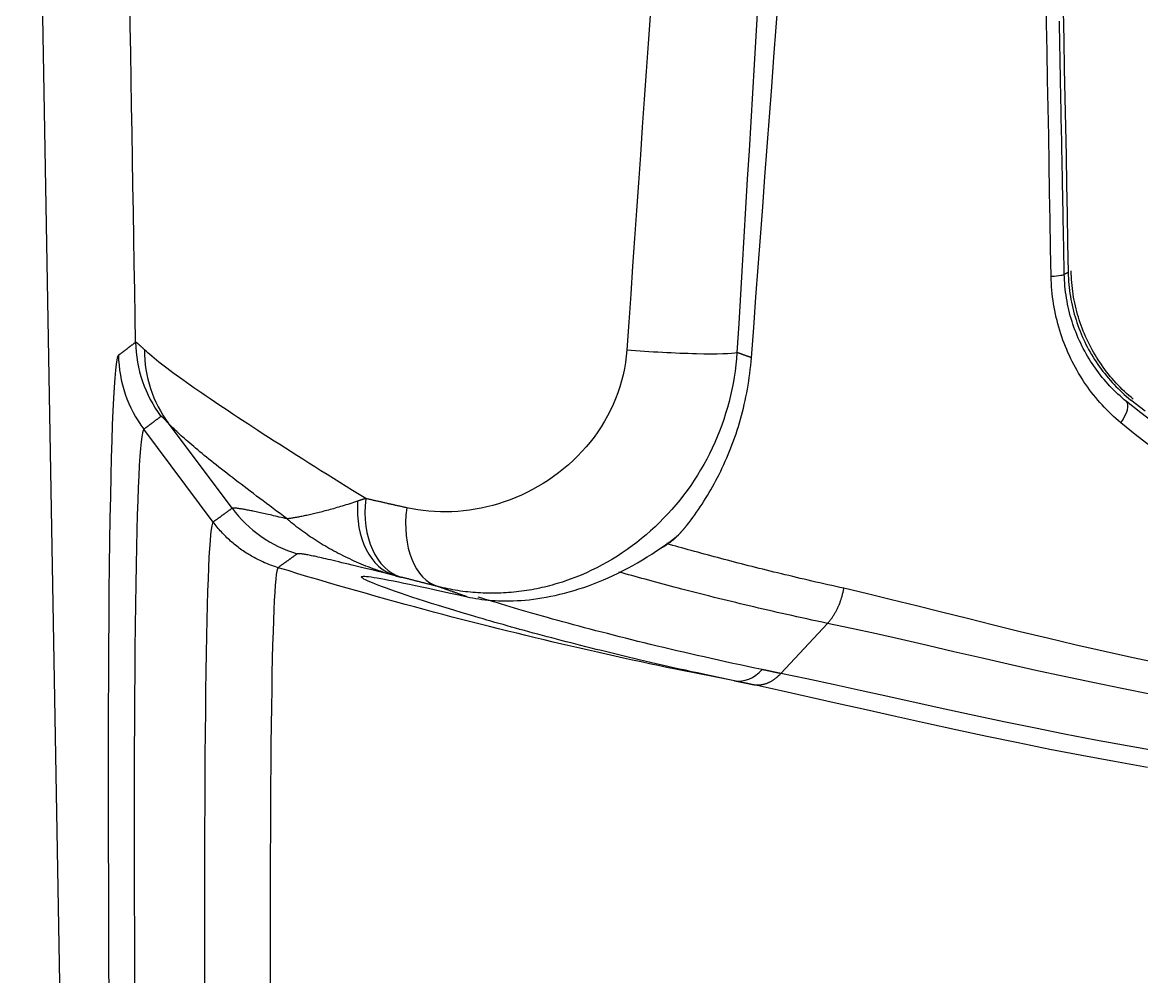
# Model space of a CAD drawing. Extents: x 0 to 395, y 0 to 289.
# Drawn here: x 96.5 to 109.69, y 71.08 to 82.32 of the extents above; entities that cross this region are included whole.
import ezdxf

# ---------------------------------------------------------------- set-up
doc = ezdxf.new("R2010")
doc.units = 0
doc.header["$LTSCALE"] = 10
doc.header["$MEASUREMENT"] = 0
doc.layers.add('1', color=7, linetype='CONTINUOUS')

msp = doc.modelspace()

# ---------------------------------------------------------------- linework, layer by layer
at = {"layer": '1'}
for p, q in [((97.317, 49.665), (96.505, 96.173)), ((98.752, 76.435), (97.935, 77.529)), ((98.975, 76.597), (98.225, 77.598)), ((105.439, 74.65), (105.988, 75.241))]:
    msp.add_line(p, q, dxfattribs=at)
for points in [[(97.838, 78.552), (97.833, 78.857), (97.828, 79.164), (97.823, 79.471), (97.818, 79.78), (97.813, 80.089), (97.807, 80.399), (97.802, 80.71), (97.797, 81.022), (97.792, 81.335), (97.786, 81.649), (97.781, 81.964), (97.776, 82.279), (97.77, 82.596)], [(105.093, 78.37), (105.12, 78.726), (105.146, 79.082), (105.173, 79.437), (105.2, 79.792), (105.226, 80.146), (105.253, 80.5), (105.279, 80.854), (105.306, 81.207), (105.332, 81.56), (105.359, 81.912), (105.385, 82.264), (105.412, 82.616)], [(108.624, 79.329), (108.618, 79.66), (108.612, 79.991), (108.606, 80.322), (108.601, 80.653), (108.595, 80.984), (108.589, 81.315), (108.583, 81.645), (108.577, 81.976), (108.571, 82.307), (108.565, 82.638)], [(105.165, 82.494), (105.145, 82.159), (105.125, 81.823), (105.105, 81.486), (105.085, 81.149), (105.065, 80.811), (105.044, 80.473), (105.024, 80.134), (105.004, 79.795), (104.984, 79.455), (104.963, 79.115), (104.943, 78.774), (104.923, 78.432)], [(108.766, 82.451), (108.773, 82.112), (108.779, 81.772), (108.786, 81.431), (108.792, 81.091), (108.799, 80.749), (108.805, 80.407), (108.812, 80.064), (108.818, 79.721), (108.825, 79.377)], [(103.9, 82.399), (103.877, 82.071), (103.854, 81.743), (103.831, 81.415), (103.808, 81.087), (103.785, 80.759), (103.762, 80.431), (103.739, 80.103), (103.716, 79.775), (103.693, 79.447), (103.671, 79.119), (103.648, 78.791), (103.625, 78.463)], [(108.735, 81.658), (108.734, 81.677), (108.734, 81.697), (108.734, 81.716), (108.733, 81.736), (108.733, 81.755), (108.732, 81.774), (108.732, 81.794), (108.732, 81.813), (108.731, 81.832), (108.731, 81.852), (108.731, 81.871), (108.73, 81.89), (108.73, 81.91), (108.73, 81.929), (108.729, 81.948), (108.729, 81.968), (108.728, 81.987), (108.728, 82.006), (108.728, 82.026), (108.727, 82.045), (108.727, 82.064), (108.727, 82.084), (108.726, 82.103), (108.726, 82.122), (108.725, 82.142), (108.725, 82.161), (108.725, 82.181), (108.724, 82.2), (108.724, 82.219), (108.724, 82.239), (108.723, 82.258), (108.723, 82.277), (108.723, 82.297), (108.722, 82.316), (108.722, 82.335)], [(108.779, 79.355), (108.778, 79.401), (108.777, 79.447), (108.776, 79.492), (108.775, 79.538), (108.774, 79.584), (108.773, 79.63), (108.772, 79.675), (108.772, 79.721), (108.771, 79.767), (108.77, 79.813), (108.769, 79.859), (108.768, 79.905), (108.767, 79.951), (108.766, 79.997), (108.765, 80.043), (108.765, 80.089), (108.764, 80.135), (108.763, 80.181), (108.762, 80.227), (108.761, 80.273), (108.76, 80.319), (108.759, 80.365), (108.758, 80.411), (108.758, 80.457), (108.757, 80.503), (108.756, 80.549), (108.755, 80.595), (108.754, 80.642), (108.753, 80.688), (108.752, 80.734), (108.751, 80.78), (108.751, 80.826), (108.75, 80.872), (108.749, 80.919), (108.748, 80.965), (108.747, 81.011), (108.746, 81.057), (108.745, 81.103), (108.744, 81.15), (108.743, 81.196), (108.743, 81.242), (108.742, 81.288), (108.741, 81.334), (108.74, 81.381), (108.739, 81.427), (108.738, 81.473), (108.737, 81.519), (108.736, 81.566), (108.736, 81.612), (108.735, 81.658)], [(108.779, 79.355), (108.779, 79.356), (108.78, 79.356), (108.781, 79.356), (108.782, 79.357), (108.783, 79.357), (108.784, 79.358), (108.785, 79.358), (108.786, 79.359), (108.787, 79.359), (108.787, 79.359), (108.788, 79.36), (108.789, 79.36), (108.79, 79.361), (108.791, 79.361), (108.792, 79.362), (108.793, 79.362), (108.794, 79.362), (108.795, 79.363), (108.796, 79.363), (108.796, 79.364), (108.797, 79.364), (108.798, 79.365), (108.799, 79.365), (108.8, 79.366), (108.801, 79.366), (108.802, 79.366), (108.803, 79.367), (108.804, 79.367), (108.805, 79.368), (108.806, 79.368), (108.807, 79.369), (108.808, 79.369), (108.809, 79.37), (108.81, 79.37), (108.81, 79.37), (108.811, 79.371), (108.812, 79.371), (108.813, 79.372), (108.814, 79.372), (108.815, 79.373), (108.816, 79.373), (108.817, 79.374), (108.818, 79.374), (108.819, 79.375), (108.82, 79.375), (108.821, 79.376), (108.822, 79.376), (108.823, 79.376), (108.824, 79.377), (108.825, 79.377)], [(108.825, 79.377), (108.826, 79.341), (108.828, 79.305), (108.83, 79.269), (108.833, 79.234), (108.836, 79.198), (108.841, 79.163), (108.845, 79.128), (108.851, 79.092), (108.857, 79.058), (108.864, 79.023), (108.871, 78.988), (108.879, 78.953), (108.888, 78.919), (108.897, 78.885), (108.907, 78.851), (108.917, 78.817), (108.928, 78.784), (108.939, 78.751), (108.951, 78.718), (108.964, 78.685), (108.977, 78.653), (108.991, 78.622), (109.005, 78.59), (109.019, 78.559), (109.034, 78.528), (109.05, 78.498), (109.066, 78.467), (109.083, 78.437), (109.1, 78.408), (109.118, 78.378), (109.136, 78.349), (109.155, 78.321), (109.174, 78.292), (109.193, 78.264), (109.214, 78.236), (109.234, 78.209), (109.255, 78.183), (109.276, 78.156), (109.298, 78.13), (109.32, 78.105), (109.342, 78.08), (109.365, 78.055), (109.388, 78.031), (109.412, 78.007), (109.436, 77.983), (109.46, 77.96), (109.485, 77.938), (109.51, 77.915), (109.536, 77.894), (109.562, 77.872)], [(109.592, 77.882), (109.565, 77.905), (109.539, 77.927), (109.513, 77.95), (109.487, 77.974), (109.462, 77.998), (109.438, 78.022), (109.414, 78.047), (109.39, 78.072), (109.367, 78.098), (109.344, 78.124), (109.321, 78.151), (109.299, 78.177), (109.278, 78.205), (109.257, 78.232), (109.236, 78.26), (109.216, 78.289), (109.197, 78.317), (109.178, 78.346), (109.159, 78.375), (109.141, 78.405), (109.124, 78.435), (109.107, 78.465), (109.09, 78.496), (109.074, 78.527), (109.059, 78.558), (109.044, 78.589), (109.03, 78.621), (109.016, 78.652), (109.003, 78.684), (108.99, 78.717), (108.978, 78.749), (108.967, 78.782), (108.956, 78.815), (108.946, 78.848), (108.936, 78.881), (108.927, 78.915), (108.918, 78.948), (108.91, 78.982), (108.902, 79.016), (108.896, 79.05), (108.889, 79.084), (108.884, 79.118), (108.879, 79.152), (108.874, 79.187), (108.87, 79.221), (108.867, 79.256), (108.864, 79.29), (108.862, 79.325), (108.86, 79.36), (108.86, 79.394)], [(109.445, 77.603), (109.416, 77.628), (109.387, 77.653), (109.359, 77.679), (109.331, 77.705), (109.304, 77.732), (109.277, 77.759), (109.25, 77.786), (109.224, 77.814), (109.198, 77.843), (109.173, 77.872), (109.149, 77.902), (109.124, 77.932), (109.101, 77.962), (109.077, 77.993), (109.055, 78.024), (109.032, 78.056), (109.011, 78.088), (108.989, 78.12), (108.969, 78.153), (108.948, 78.187), (108.929, 78.22), (108.91, 78.254), (108.891, 78.289), (108.873, 78.324), (108.855, 78.359), (108.839, 78.395), (108.822, 78.431), (108.807, 78.467), (108.792, 78.503), (108.777, 78.54), (108.763, 78.578), (108.75, 78.615), (108.737, 78.653), (108.725, 78.691), (108.714, 78.729), (108.703, 78.768), (108.693, 78.807), (108.683, 78.846), (108.675, 78.885), (108.666, 78.925), (108.659, 78.965), (108.652, 79.005), (108.646, 79.045), (108.641, 79.085), (108.637, 79.125), (108.633, 79.166), (108.629, 79.206), (108.627, 79.247), (108.625, 79.288), (108.624, 79.329)], [(109.512, 77.855), (109.486, 77.876), (109.461, 77.898), (109.436, 77.92), (109.411, 77.943), (109.387, 77.966), (109.363, 77.989), (109.339, 78.013), (109.316, 78.037), (109.293, 78.062), (109.271, 78.087), (109.249, 78.113), (109.227, 78.138), (109.206, 78.165), (109.186, 78.191), (109.165, 78.218), (109.145, 78.246), (109.126, 78.274), (109.107, 78.302), (109.089, 78.33), (109.07, 78.359), (109.053, 78.388), (109.036, 78.418), (109.019, 78.448), (109.003, 78.478), (108.987, 78.509), (108.972, 78.54), (108.958, 78.571), (108.943, 78.602), (108.93, 78.634), (108.917, 78.666), (108.904, 78.699), (108.892, 78.731), (108.881, 78.764), (108.87, 78.797), (108.86, 78.831), (108.85, 78.865), (108.841, 78.899), (108.833, 78.933), (108.825, 78.967), (108.817, 79.002), (108.811, 79.036), (108.805, 79.071), (108.799, 79.106), (108.794, 79.142), (108.79, 79.177), (108.786, 79.212), (108.784, 79.248), (108.781, 79.284), (108.78, 79.319), (108.779, 79.355)], [(97.838, 78.552), (97.834, 78.549), (97.83, 78.546), (97.826, 78.542), (97.821, 78.539), (97.817, 78.536), (97.813, 78.533), (97.809, 78.529), (97.804, 78.526), (97.8, 78.523), (97.796, 78.52), (97.792, 78.517), (97.788, 78.514), (97.783, 78.51), (97.779, 78.507), (97.775, 78.504), (97.771, 78.501), (97.767, 78.498), (97.763, 78.495), (97.759, 78.492), (97.755, 78.489), (97.751, 78.486), (97.746, 78.482), (97.742, 78.479), (97.738, 78.476), (97.734, 78.473), (97.73, 78.47), (97.726, 78.467), (97.722, 78.464), (97.718, 78.461), (97.714, 78.458), (97.71, 78.455), (97.706, 78.452), (97.702, 78.449), (97.698, 78.446), (97.695, 78.443), (97.691, 78.44), (97.687, 78.437), (97.683, 78.434), (97.679, 78.432), (97.675, 78.429), (97.671, 78.426), (97.667, 78.423), (97.663, 78.42), (97.66, 78.417), (97.656, 78.414), (97.652, 78.411), (97.648, 78.408), (97.644, 78.406), (97.641, 78.403), (97.637, 78.4)], [(97.944, 78.464), (97.94, 78.467), (97.936, 78.471), (97.933, 78.474), (97.929, 78.478), (97.926, 78.481), (97.922, 78.484), (97.919, 78.487), (97.916, 78.49), (97.913, 78.493), (97.909, 78.496), (97.906, 78.499), (97.903, 78.502), (97.9, 78.505), (97.898, 78.507), (97.895, 78.51), (97.892, 78.512), (97.889, 78.515), (97.887, 78.517), (97.884, 78.519), (97.882, 78.521), (97.879, 78.523), (97.877, 78.525), (97.875, 78.527), (97.872, 78.529), (97.87, 78.531), (97.868, 78.533), (97.866, 78.535), (97.864, 78.536), (97.862, 78.538), (97.861, 78.539), (97.859, 78.54), (97.857, 78.542), (97.855, 78.543), (97.854, 78.544), (97.852, 78.545), (97.851, 78.546), (97.85, 78.547), (97.848, 78.548), (97.847, 78.549), (97.846, 78.549), (97.845, 78.55), (97.844, 78.55), (97.843, 78.551), (97.842, 78.551), (97.841, 78.552), (97.841, 78.552), (97.84, 78.552), (97.839, 78.552), (97.839, 78.552), (97.838, 78.552)], [(100.549, 76.712), (100.471, 76.76), (100.394, 76.807), (100.318, 76.854), (100.243, 76.901), (100.168, 76.948), (100.094, 76.994), (100.021, 77.039), (99.949, 77.085), (99.878, 77.129), (99.808, 77.174), (99.739, 77.218), (99.67, 77.261), (99.603, 77.304), (99.536, 77.347), (99.471, 77.389), (99.406, 77.43), (99.343, 77.471), (99.28, 77.512), (99.219, 77.552), (99.159, 77.591), (99.099, 77.63), (99.041, 77.668), (98.984, 77.706), (98.929, 77.743), (98.874, 77.78), (98.82, 77.815), (98.768, 77.851), (98.717, 77.885), (98.668, 77.919), (98.619, 77.952), (98.572, 77.985), (98.526, 78.017), (98.481, 78.048), (98.438, 78.079), (98.396, 78.108), (98.356, 78.137), (98.317, 78.166), (98.279, 78.193), (98.243, 78.22), (98.208, 78.246), (98.175, 78.272), (98.143, 78.296), (98.113, 78.32), (98.084, 78.343), (98.057, 78.365), (98.031, 78.387), (98.007, 78.407), (97.984, 78.427), (97.963, 78.446), (97.944, 78.464)], [(103.625, 78.463), (103.618, 78.389), (103.609, 78.316), (103.597, 78.243), (103.581, 78.17), (103.563, 78.099), (103.542, 78.027), (103.519, 77.957), (103.493, 77.888), (103.464, 77.82), (103.432, 77.752), (103.398, 77.686), (103.362, 77.622), (103.323, 77.558), (103.282, 77.496), (103.239, 77.436), (103.193, 77.377), (103.146, 77.32), (103.096, 77.264), (103.045, 77.211), (102.992, 77.159), (102.937, 77.109), (102.88, 77.061), (102.822, 77.015), (102.763, 76.971), (102.702, 76.929), (102.641, 76.89), (102.578, 76.852), (102.514, 76.817), (102.449, 76.783), (102.383, 76.752), (102.317, 76.724), (102.25, 76.697), (102.182, 76.673), (102.114, 76.651), (102.046, 76.631), (101.977, 76.613), (101.908, 76.598), (101.84, 76.585), (101.771, 76.575), (101.702, 76.566), (101.633, 76.56), (101.565, 76.556), (101.496, 76.554), (101.429, 76.555), (101.361, 76.557), (101.294, 76.562), (101.228, 76.569), (101.162, 76.578), (101.097, 76.589), (101.032, 76.602)], [(97.637, 78.4), (97.627, 78.383), (97.618, 78.347), (97.609, 78.293), (97.6, 78.222), (97.592, 78.131), (97.584, 78.022), (97.577, 77.893), (97.57, 77.746), (97.563, 77.58), (97.557, 77.396), (97.551, 77.194), (97.546, 76.974), (97.541, 76.736), (97.536, 76.481), (97.532, 76.209), (97.528, 75.921), (97.525, 75.616), (97.523, 75.295), (97.52, 74.959), (97.518, 74.607), (97.517, 74.24), (97.516, 73.859), (97.516, 73.463), (97.516, 73.054), (97.517, 72.632), (97.518, 72.197), (97.519, 71.749), (97.521, 71.289), (97.524, 70.82)], [(104.923, 78.432), (104.917, 78.359), (104.91, 78.286), (104.901, 78.213), (104.89, 78.141), (104.877, 78.068), (104.863, 77.997), (104.847, 77.925), (104.829, 77.854), (104.81, 77.783), (104.789, 77.713), (104.767, 77.644), (104.743, 77.575), (104.717, 77.506), (104.69, 77.439), (104.661, 77.372), (104.631, 77.306), (104.599, 77.24), (104.566, 77.176), (104.531, 77.112), (104.495, 77.049), (104.457, 76.987), (104.418, 76.926), (104.378, 76.867), (104.336, 76.808), (104.293, 76.75), (104.249, 76.693), (104.203, 76.638), (104.156, 76.584), (104.108, 76.531), (104.059, 76.479), (104.009, 76.428), (103.958, 76.379), (103.906, 76.331), (103.852, 76.284), (103.798, 76.239), (103.743, 76.195), (103.687, 76.153), (103.63, 76.112), (103.572, 76.072), (103.514, 76.034), (103.455, 75.997), (103.395, 75.962), (103.334, 75.929), (103.273, 75.897), (103.211, 75.866), (103.149, 75.837), (103.086, 75.81), (103.023, 75.785), (102.959, 75.76), (102.895, 75.738)], [(104.336, 76.401), (104.359, 76.431), (104.382, 76.46), (104.404, 76.49), (104.426, 76.521), (104.448, 76.552), (104.469, 76.583), (104.491, 76.615), (104.512, 76.647), (104.533, 76.68), (104.554, 76.713), (104.575, 76.747), (104.595, 76.781), (104.615, 76.816), (104.635, 76.851), (104.655, 76.886), (104.675, 76.923), (104.694, 76.959), (104.713, 76.996), (104.731, 77.034), (104.75, 77.072), (104.768, 77.111), (104.785, 77.15), (104.803, 77.19), (104.82, 77.23), (104.836, 77.27), (104.852, 77.31), (104.868, 77.351), (104.883, 77.392), (104.897, 77.433), (104.912, 77.475), (104.925, 77.517), (104.939, 77.559), (104.952, 77.602), (104.964, 77.645), (104.976, 77.688), (104.988, 77.732), (104.999, 77.776), (105.009, 77.82), (105.019, 77.865), (105.029, 77.91), (105.038, 77.955), (105.046, 78.001), (105.054, 78.047), (105.061, 78.093), (105.068, 78.139), (105.074, 78.185), (105.08, 78.231), (105.085, 78.277), (105.089, 78.324), (105.093, 78.37)], [(105.093, 78.37), (105.089, 78.372), (105.086, 78.373), (105.083, 78.374), (105.079, 78.375), (105.076, 78.377), (105.072, 78.378), (105.069, 78.379), (105.066, 78.38), (105.062, 78.382), (105.059, 78.383), (105.055, 78.384), (105.052, 78.385), (105.049, 78.386), (105.045, 78.388), (105.042, 78.389), (105.038, 78.39), (105.035, 78.391), (105.032, 78.393), (105.028, 78.394), (105.025, 78.395), (105.021, 78.396), (105.018, 78.398), (105.015, 78.399), (105.011, 78.4), (105.008, 78.401), (105.004, 78.402), (105.001, 78.404), (104.998, 78.405), (104.994, 78.406), (104.991, 78.407), (104.987, 78.409), (104.984, 78.41), (104.981, 78.411), (104.977, 78.412), (104.974, 78.414), (104.971, 78.415), (104.967, 78.416), (104.964, 78.417), (104.96, 78.419), (104.957, 78.42), (104.954, 78.421), (104.95, 78.422), (104.947, 78.423), (104.943, 78.425), (104.94, 78.426), (104.937, 78.427), (104.933, 78.428), (104.93, 78.43), (104.926, 78.431), (104.923, 78.432)], [(109.85, 77.593), (109.679, 77.722), (109.512, 77.855)], [(109.73, 77.74), (109.562, 77.872)], [(98.138, 77.679), (98.133, 77.676), (98.129, 77.673), (98.125, 77.669), (98.121, 77.666), (98.116, 77.663), (98.112, 77.66), (98.108, 77.657), (98.104, 77.654), (98.099, 77.65), (98.095, 77.647), (98.091, 77.644), (98.087, 77.641), (98.082, 77.638), (98.078, 77.635), (98.074, 77.632), (98.07, 77.629), (98.066, 77.626), (98.062, 77.623), (98.057, 77.619), (98.053, 77.616), (98.049, 77.613), (98.045, 77.61), (98.041, 77.607), (98.037, 77.604), (98.033, 77.601), (98.029, 77.598), (98.025, 77.595), (98.021, 77.592), (98.017, 77.589), (98.013, 77.586), (98.009, 77.583), (98.005, 77.58), (98.001, 77.578), (97.997, 77.575), (97.993, 77.572), (97.989, 77.569), (97.985, 77.566), (97.981, 77.563), (97.977, 77.56), (97.973, 77.557), (97.969, 77.554), (97.965, 77.551), (97.962, 77.549), (97.958, 77.546), (97.954, 77.543), (97.95, 77.54), (97.946, 77.537), (97.942, 77.534), (97.939, 77.532), (97.935, 77.529)], [(98.225, 77.598), (98.222, 77.601), (98.219, 77.605), (98.216, 77.608), (98.213, 77.611), (98.21, 77.614), (98.207, 77.617), (98.204, 77.62), (98.202, 77.623), (98.199, 77.626), (98.196, 77.629), (98.194, 77.632), (98.191, 77.634), (98.189, 77.637), (98.187, 77.639), (98.184, 77.642), (98.182, 77.644), (98.18, 77.646), (98.178, 77.649), (98.175, 77.651), (98.173, 77.653), (98.171, 77.655), (98.17, 77.657), (98.168, 77.658), (98.166, 77.66), (98.164, 77.662), (98.162, 77.663), (98.161, 77.665), (98.159, 77.666), (98.157, 77.668), (98.156, 77.669), (98.155, 77.67), (98.153, 77.671), (98.152, 77.672), (98.151, 77.673), (98.149, 77.674), (98.148, 77.675), (98.147, 77.676), (98.146, 77.677), (98.145, 77.677), (98.144, 77.678), (98.143, 77.678), (98.142, 77.679), (98.142, 77.679), (98.141, 77.679), (98.14, 77.679), (98.14, 77.679), (98.139, 77.679), (98.139, 77.679), (98.138, 77.679), (98.138, 77.679)], [(97.935, 77.529), (97.926, 77.514), (97.918, 77.485), (97.91, 77.439), (97.903, 77.378), (97.895, 77.302), (97.888, 77.209), (97.882, 77.102), (97.875, 76.979), (97.869, 76.841), (97.864, 76.688), (97.858, 76.521), (97.853, 76.338), (97.849, 76.141), (97.844, 75.93), (97.84, 75.705), (97.837, 75.465), (97.834, 75.212), (97.831, 74.946), (97.828, 74.666), (97.826, 74.373), (97.825, 74.068), (97.823, 73.75), (97.822, 73.421), (97.822, 73.079), (97.822, 72.727), (97.822, 72.363), (97.823, 71.988), (97.824, 71.603), (97.825, 71.208), (97.827, 70.803)], [(99.623, 76.472), (99.581, 76.503), (99.54, 76.534), (99.499, 76.564), (99.458, 76.594), (99.418, 76.624), (99.379, 76.654), (99.34, 76.683), (99.301, 76.712), (99.264, 76.74), (99.226, 76.769), (99.189, 76.797), (99.153, 76.824), (99.117, 76.852), (99.082, 76.879), (99.047, 76.906), (99.013, 76.932), (98.979, 76.958), (98.946, 76.984), (98.913, 77.009), (98.881, 77.034), (98.85, 77.059), (98.819, 77.083), (98.789, 77.107), (98.76, 77.13), (98.731, 77.153), (98.703, 77.176), (98.675, 77.198), (98.648, 77.22), (98.622, 77.242), (98.596, 77.263), (98.571, 77.284), (98.546, 77.304), (98.523, 77.324), (98.499, 77.344), (98.477, 77.363), (98.455, 77.382), (98.434, 77.4), (98.414, 77.418), (98.394, 77.435), (98.375, 77.452), (98.357, 77.469), (98.339, 77.485), (98.323, 77.501), (98.306, 77.516), (98.291, 77.531), (98.276, 77.545), (98.262, 77.559), (98.249, 77.572), (98.237, 77.585), (98.225, 77.598)], [(109.786, 77.332), (109.614, 77.466), (109.445, 77.603)], [(100.453, 76.681), (100.43, 76.673), (100.407, 76.665), (100.384, 76.658), (100.361, 76.65), (100.339, 76.643), (100.317, 76.636), (100.295, 76.63), (100.273, 76.623), (100.252, 76.616), (100.231, 76.61), (100.211, 76.604), (100.19, 76.598), (100.17, 76.592), (100.15, 76.587), (100.131, 76.581), (100.111, 76.576), (100.092, 76.571), (100.073, 76.566), (100.055, 76.561), (100.037, 76.556), (100.019, 76.552), (100.001, 76.547), (99.984, 76.543), (99.967, 76.539), (99.95, 76.535), (99.934, 76.531), (99.917, 76.527), (99.901, 76.523), (99.886, 76.52), (99.87, 76.516), (99.855, 76.513), (99.84, 76.51), (99.826, 76.507), (99.812, 76.504), (99.798, 76.501), (99.784, 76.498), (99.771, 76.496), (99.758, 76.493), (99.745, 76.491), (99.732, 76.489), (99.72, 76.487), (99.708, 76.484), (99.696, 76.483), (99.685, 76.481), (99.674, 76.479), (99.663, 76.477), (99.653, 76.476), (99.642, 76.475), (99.632, 76.473), (99.623, 76.472)], [(100.549, 76.712), (100.547, 76.711), (100.545, 76.711), (100.543, 76.71), (100.541, 76.709), (100.539, 76.709), (100.537, 76.708), (100.535, 76.707), (100.533, 76.707), (100.531, 76.706), (100.529, 76.706), (100.527, 76.705), (100.525, 76.704), (100.524, 76.704), (100.522, 76.703), (100.52, 76.703), (100.518, 76.702), (100.516, 76.701), (100.514, 76.701), (100.512, 76.7), (100.51, 76.699), (100.508, 76.699), (100.506, 76.698), (100.504, 76.698), (100.502, 76.697), (100.5, 76.696), (100.498, 76.696), (100.497, 76.695), (100.495, 76.694), (100.493, 76.694), (100.491, 76.693), (100.489, 76.693), (100.487, 76.692), (100.485, 76.691), (100.483, 76.691), (100.481, 76.69), (100.48, 76.689), (100.478, 76.689), (100.476, 76.688), (100.474, 76.688), (100.472, 76.687), (100.47, 76.686), (100.468, 76.686), (100.466, 76.685), (100.465, 76.684), (100.463, 76.684), (100.461, 76.683), (100.459, 76.683), (100.457, 76.682), (100.455, 76.681), (100.453, 76.681)], [(101.032, 76.602), (101.022, 76.605), (101.012, 76.607), (101.002, 76.609), (100.992, 76.611), (100.982, 76.614), (100.972, 76.616), (100.962, 76.618), (100.952, 76.62), (100.942, 76.622), (100.932, 76.625), (100.922, 76.627), (100.912, 76.629), (100.902, 76.631), (100.893, 76.634), (100.883, 76.636), (100.873, 76.638), (100.863, 76.64), (100.853, 76.642), (100.844, 76.645), (100.834, 76.647), (100.824, 76.649), (100.814, 76.651), (100.805, 76.653), (100.795, 76.656), (100.785, 76.658), (100.776, 76.66), (100.766, 76.662), (100.756, 76.664), (100.747, 76.667), (100.737, 76.669), (100.728, 76.671), (100.718, 76.673), (100.708, 76.675), (100.699, 76.677), (100.689, 76.68), (100.68, 76.682), (100.67, 76.684), (100.661, 76.686), (100.652, 76.688), (100.642, 76.69), (100.633, 76.693), (100.623, 76.695), (100.614, 76.697), (100.605, 76.699), (100.595, 76.701), (100.586, 76.703), (100.577, 76.705), (100.567, 76.708), (100.558, 76.71), (100.549, 76.712)], [(98.975, 76.597), (98.97, 76.593), (98.966, 76.59), (98.961, 76.586), (98.956, 76.583), (98.951, 76.58), (98.947, 76.576), (98.942, 76.573), (98.937, 76.569), (98.933, 76.566), (98.928, 76.563), (98.923, 76.559), (98.919, 76.556), (98.914, 76.552), (98.909, 76.549), (98.905, 76.546), (98.9, 76.542), (98.896, 76.539), (98.891, 76.536), (98.887, 76.533), (98.882, 76.529), (98.878, 76.526), (98.873, 76.523), (98.869, 76.519), (98.864, 76.516), (98.86, 76.513), (98.855, 76.51), (98.851, 76.506), (98.846, 76.503), (98.842, 76.5), (98.837, 76.497), (98.833, 76.494), (98.829, 76.49), (98.824, 76.487), (98.82, 76.484), (98.816, 76.481), (98.811, 76.478), (98.807, 76.475), (98.803, 76.472), (98.798, 76.468), (98.794, 76.465), (98.79, 76.462), (98.786, 76.459), (98.781, 76.456), (98.777, 76.453), (98.773, 76.45), (98.769, 76.447), (98.764, 76.444), (98.76, 76.441), (98.756, 76.438), (98.752, 76.435)], [(99.623, 76.472), (99.599, 76.478), (99.575, 76.484), (99.552, 76.489), (99.529, 76.494), (99.507, 76.499), (99.485, 76.504), (99.463, 76.509), (99.442, 76.514), (99.422, 76.519), (99.402, 76.523), (99.382, 76.528), (99.363, 76.532), (99.344, 76.536), (99.326, 76.54), (99.308, 76.544), (99.291, 76.548), (99.274, 76.552), (99.257, 76.555), (99.241, 76.559), (99.225, 76.562), (99.21, 76.565), (99.196, 76.568), (99.181, 76.571), (99.168, 76.574), (99.154, 76.576), (99.141, 76.579), (99.129, 76.581), (99.117, 76.583), (99.106, 76.586), (99.095, 76.587), (99.084, 76.589), (99.074, 76.591), (99.064, 76.592), (99.055, 76.594), (99.047, 76.595), (99.039, 76.596), (99.031, 76.597), (99.024, 76.598), (99.017, 76.599), (99.011, 76.599), (99.005, 76.6), (99, 76.6), (98.995, 76.6), (98.991, 76.6), (98.987, 76.6), (98.984, 76.6), (98.981, 76.599), (98.978, 76.598), (98.976, 76.598), (98.975, 76.597)], [(98.752, 76.435), (98.744, 76.421), (98.736, 76.391), (98.729, 76.347), (98.722, 76.287), (98.715, 76.213), (98.709, 76.123), (98.703, 76.019), (98.697, 75.9), (98.692, 75.767), (98.687, 75.619), (98.682, 75.457), (98.677, 75.282), (98.673, 75.093), (98.669, 74.89), (98.666, 74.674), (98.663, 74.446), (98.66, 74.204), (98.658, 73.95), (98.656, 73.684), (98.654, 73.407), (98.653, 73.117), (98.652, 72.817), (98.651, 72.506), (98.651, 72.184), (98.651, 71.852), (98.651, 71.511), (98.652, 71.159), (98.653, 70.799)], [(99.516, 75.897), (99.498, 75.903), (99.48, 75.909), (99.462, 75.915), (99.444, 75.921), (99.426, 75.928), (99.408, 75.935), (99.391, 75.942), (99.373, 75.949), (99.356, 75.956), (99.338, 75.964), (99.321, 75.972), (99.304, 75.98), (99.287, 75.988), (99.27, 75.997), (99.253, 76.006), (99.236, 76.015), (99.22, 76.024), (99.203, 76.033), (99.187, 76.043), (99.171, 76.053), (99.154, 76.063), (99.138, 76.073), (99.122, 76.084), (99.107, 76.094), (99.091, 76.105), (99.076, 76.116), (99.06, 76.127), (99.045, 76.139), (99.03, 76.15), (99.015, 76.162), (99, 76.174), (98.986, 76.186), (98.971, 76.199), (98.957, 76.211), (98.943, 76.224), (98.929, 76.237), (98.915, 76.25), (98.902, 76.263), (98.888, 76.276), (98.875, 76.29), (98.862, 76.304), (98.849, 76.318), (98.836, 76.332), (98.824, 76.346), (98.811, 76.36), (98.799, 76.375), (98.787, 76.39), (98.775, 76.405), (98.763, 76.42), (98.752, 76.435)], [(99.623, 76.472), (99.643, 76.455), (99.664, 76.438), (99.685, 76.421), (99.707, 76.404), (99.728, 76.387), (99.75, 76.371), (99.772, 76.354), (99.794, 76.338), (99.816, 76.322), (99.839, 76.306), (99.861, 76.29), (99.884, 76.274), (99.907, 76.258), (99.931, 76.243), (99.954, 76.228), (99.978, 76.212), (100.002, 76.197), (100.026, 76.182), (100.05, 76.168), (100.075, 76.153), (100.099, 76.139), (100.124, 76.124), (100.149, 76.11), (100.175, 76.096), (100.2, 76.083), (100.226, 76.069), (100.252, 76.056), (100.278, 76.042), (100.304, 76.029), (100.33, 76.016), (100.357, 76.004), (100.384, 75.991), (100.411, 75.979), (100.438, 75.967), (100.465, 75.955), (100.492, 75.943), (100.52, 75.932), (100.548, 75.92), (100.576, 75.909), (100.604, 75.899), (100.633, 75.888), (100.661, 75.878), (100.69, 75.867), (100.719, 75.858), (100.748, 75.848), (100.778, 75.838), (100.807, 75.829), (100.837, 75.821), (100.866, 75.812), (100.896, 75.804)], [(104.236, 76.285), (104.238, 76.287), (104.24, 76.29), (104.242, 76.292), (104.244, 76.294), (104.246, 76.296), (104.249, 76.299), (104.251, 76.301), (104.253, 76.303), (104.255, 76.305), (104.257, 76.308), (104.259, 76.31), (104.261, 76.312), (104.263, 76.314), (104.265, 76.317), (104.267, 76.319), (104.269, 76.321), (104.271, 76.323), (104.273, 76.326), (104.275, 76.328), (104.277, 76.33), (104.279, 76.333), (104.281, 76.335), (104.283, 76.337), (104.285, 76.34), (104.288, 76.342), (104.29, 76.344), (104.292, 76.347), (104.294, 76.349), (104.296, 76.351), (104.298, 76.354), (104.3, 76.356), (104.301, 76.358), (104.303, 76.361), (104.305, 76.363), (104.307, 76.365), (104.309, 76.368), (104.311, 76.37), (104.313, 76.373), (104.315, 76.375), (104.317, 76.377), (104.319, 76.38), (104.321, 76.382), (104.323, 76.385), (104.325, 76.387), (104.327, 76.389), (104.329, 76.392), (104.331, 76.394), (104.333, 76.397), (104.335, 76.399), (104.336, 76.401)], [(101.743, 75.555), (101.776, 75.547), (101.81, 75.541), (101.845, 75.534), (101.881, 75.529), (101.918, 75.524), (101.955, 75.519), (101.993, 75.515), (102.033, 75.512), (102.073, 75.509), (102.114, 75.507), (102.156, 75.506), (102.199, 75.505), (102.242, 75.505), (102.287, 75.507), (102.333, 75.509), (102.379, 75.511), (102.427, 75.515), (102.475, 75.52), (102.524, 75.526), (102.575, 75.533), (102.626, 75.541), (102.677, 75.55), (102.73, 75.56), (102.783, 75.571), (102.838, 75.584), (102.892, 75.597), (102.948, 75.612), (103.004, 75.629), (103.06, 75.646), (103.118, 75.665), (103.175, 75.685), (103.233, 75.707), (103.291, 75.729), (103.349, 75.753), (103.407, 75.779), (103.465, 75.805), (103.523, 75.833), (103.581, 75.862), (103.639, 75.892), (103.696, 75.923), (103.753, 75.955), (103.809, 75.989), (103.865, 76.023), (103.92, 76.058), (103.975, 76.094), (104.029, 76.131), (104.082, 76.168), (104.134, 76.207), (104.185, 76.246), (104.236, 76.285)], [(104.009, 76.118), (104.014, 76.12), (104.019, 76.123), (104.024, 76.126), (104.029, 76.128), (104.034, 76.131), (104.039, 76.134), (104.044, 76.137), (104.049, 76.14), (104.054, 76.143), (104.059, 76.145), (104.064, 76.148), (104.068, 76.151), (104.073, 76.154), (104.078, 76.157), (104.083, 76.16), (104.088, 76.163), (104.092, 76.167), (104.097, 76.17), (104.102, 76.173), (104.107, 76.176), (104.111, 76.179), (104.116, 76.183), (104.121, 76.186), (104.125, 76.189), (104.13, 76.192), (104.134, 76.196), (104.139, 76.199), (104.143, 76.203), (104.148, 76.206), (104.152, 76.21), (104.157, 76.213), (104.161, 76.217), (104.166, 76.22), (104.17, 76.224), (104.174, 76.227), (104.179, 76.231), (104.183, 76.235), (104.187, 76.238), (104.191, 76.242), (104.196, 76.246), (104.2, 76.25), (104.204, 76.254), (104.208, 76.257), (104.212, 76.261), (104.216, 76.265), (104.22, 76.269), (104.224, 76.273), (104.228, 76.277), (104.232, 76.281), (104.236, 76.285)], [(106.181, 75.654), (106.134, 75.664), (106.086, 75.675), (106.039, 75.686), (105.992, 75.696), (105.945, 75.707), (105.899, 75.718), (105.852, 75.728), (105.806, 75.739), (105.76, 75.749), (105.715, 75.76), (105.669, 75.771), (105.624, 75.781), (105.579, 75.792), (105.534, 75.803), (105.49, 75.813), (105.446, 75.824), (105.402, 75.835), (105.358, 75.846), (105.315, 75.856), (105.271, 75.867), (105.228, 75.878), (105.186, 75.888), (105.143, 75.899), (105.101, 75.909), (105.059, 75.92), (105.017, 75.931), (104.976, 75.941), (104.935, 75.952), (104.894, 75.963), (104.853, 75.973), (104.812, 75.984), (104.772, 75.994), (104.732, 76.005), (104.693, 76.015), (104.653, 76.026), (104.614, 76.036), (104.575, 76.047), (104.537, 76.057), (104.498, 76.067), (104.46, 76.078), (104.423, 76.088), (104.385, 76.098), (104.348, 76.109), (104.311, 76.119), (104.274, 76.129), (104.238, 76.139), (104.201, 76.15), (104.166, 76.16), (104.13, 76.17), (104.095, 76.18)], [(99.743, 76.06), (99.738, 76.057), (99.733, 76.053), (99.728, 76.05), (99.723, 76.046), (99.719, 76.043), (99.714, 76.039), (99.709, 76.036), (99.704, 76.032), (99.7, 76.029), (99.695, 76.026), (99.69, 76.022), (99.685, 76.019), (99.681, 76.016), (99.676, 76.012), (99.671, 76.009), (99.667, 76.005), (99.662, 76.002), (99.658, 75.999), (99.653, 75.996), (99.648, 75.992), (99.644, 75.989), (99.639, 75.986), (99.635, 75.982), (99.63, 75.979), (99.626, 75.976), (99.621, 75.973), (99.616, 75.969), (99.612, 75.966), (99.607, 75.963), (99.603, 75.96), (99.599, 75.956), (99.594, 75.953), (99.59, 75.95), (99.585, 75.947), (99.581, 75.944), (99.576, 75.941), (99.572, 75.937), (99.568, 75.934), (99.563, 75.931), (99.559, 75.928), (99.555, 75.925), (99.55, 75.922), (99.546, 75.919), (99.542, 75.916), (99.537, 75.913), (99.533, 75.91), (99.529, 75.906), (99.525, 75.903), (99.52, 75.9), (99.516, 75.897)], [(100.896, 75.804), (100.828, 75.82), (100.763, 75.836), (100.701, 75.852), (100.642, 75.866), (100.586, 75.88), (100.533, 75.893), (100.483, 75.905), (100.435, 75.916), (100.39, 75.927), (100.348, 75.938), (100.307, 75.947), (100.269, 75.956), (100.233, 75.965), (100.199, 75.973), (100.166, 75.981), (100.136, 75.988), (100.107, 75.995), (100.08, 76.001), (100.054, 76.007), (100.03, 76.012), (100.007, 76.017), (99.986, 76.022), (99.966, 76.027), (99.947, 76.031), (99.929, 76.034), (99.912, 76.038), (99.897, 76.041), (99.882, 76.044), (99.869, 76.047), (99.856, 76.049), (99.844, 76.051), (99.834, 76.053), (99.823, 76.055), (99.814, 76.056), (99.805, 76.058), (99.798, 76.059), (99.79, 76.06), (99.784, 76.061), (99.778, 76.061), (99.772, 76.062), (99.767, 76.062), (99.763, 76.062), (99.759, 76.062), (99.755, 76.062), (99.752, 76.062), (99.749, 76.062), (99.747, 76.062), (99.745, 76.061), (99.744, 76.061), (99.743, 76.06)], [(99.516, 75.897), (99.509, 75.884), (99.502, 75.857), (99.496, 75.816), (99.489, 75.761), (99.483, 75.692), (99.478, 75.609), (99.472, 75.512), (99.467, 75.402), (99.462, 75.278), (99.458, 75.141), (99.453, 74.99), (99.449, 74.827), (99.445, 74.65), (99.442, 74.46), (99.438, 74.258), (99.436, 74.043), (99.433, 73.816), (99.431, 73.577), (99.429, 73.326), (99.427, 73.064), (99.426, 72.79), (99.425, 72.505), (99.424, 72.209), (99.424, 71.903), (99.424, 71.586), (99.424, 71.26), (99.425, 70.924)], [(104.894, 74.563), (104.795, 74.582), (104.697, 74.602), (104.598, 74.621), (104.498, 74.641), (104.398, 74.661), (104.298, 74.681), (104.198, 74.702), (104.097, 74.723), (103.996, 74.744), (103.894, 74.766), (103.793, 74.787), (103.691, 74.809), (103.588, 74.832), (103.485, 74.854), (103.382, 74.877), (103.279, 74.901), (103.175, 74.924), (103.071, 74.948), (102.966, 74.972), (102.861, 74.996), (102.756, 75.021), (102.65, 75.046), (102.544, 75.072), (102.437, 75.098), (102.33, 75.124), (102.223, 75.15), (102.115, 75.177), (102.007, 75.204), (101.898, 75.231), (101.789, 75.259), (101.679, 75.288), (101.569, 75.316), (101.459, 75.345), (101.348, 75.374), (101.237, 75.404), (101.125, 75.434), (101.013, 75.465), (100.9, 75.496), (100.787, 75.527), (100.674, 75.558), (100.56, 75.591), (100.446, 75.623), (100.331, 75.656), (100.216, 75.689), (100.1, 75.723), (99.984, 75.757), (99.868, 75.791), (99.751, 75.826), (99.634, 75.862), (99.516, 75.897)], [(105.988, 75.241), (105.927, 75.254), (105.866, 75.267), (105.806, 75.28), (105.746, 75.293), (105.687, 75.306), (105.628, 75.319), (105.57, 75.332), (105.512, 75.345), (105.454, 75.358), (105.398, 75.37), (105.341, 75.383), (105.285, 75.396), (105.23, 75.409), (105.175, 75.422), (105.121, 75.434), (105.067, 75.447), (105.014, 75.46), (104.961, 75.472), (104.909, 75.485), (104.857, 75.498), (104.806, 75.51), (104.755, 75.523), (104.705, 75.535), (104.655, 75.547), (104.605, 75.56), (104.557, 75.572), (104.508, 75.584), (104.46, 75.596), (104.413, 75.608), (104.366, 75.62), (104.32, 75.632), (104.274, 75.644), (104.229, 75.656), (104.184, 75.668), (104.14, 75.68), (104.096, 75.691), (104.052, 75.703), (104.009, 75.714), (103.967, 75.726), (103.925, 75.737), (103.884, 75.748), (103.843, 75.76), (103.802, 75.771), (103.762, 75.782), (103.723, 75.793), (103.684, 75.804), (103.645, 75.814), (103.607, 75.825), (103.57, 75.836), (103.533, 75.846)], [(101.887, 75.306), (101.783, 75.336), (101.684, 75.366), (101.588, 75.395), (101.496, 75.423), (101.407, 75.45), (101.323, 75.477), (101.243, 75.502), (101.166, 75.527), (101.094, 75.551), (101.026, 75.573), (100.961, 75.595), (100.901, 75.616), (100.845, 75.636), (100.793, 75.654), (100.746, 75.672), (100.702, 75.688), (100.663, 75.704), (100.628, 75.718), (100.597, 75.731), (100.57, 75.743), (100.548, 75.754), (100.529, 75.763), (100.515, 75.772), (100.506, 75.779), (100.501, 75.785), (100.5, 75.789), (100.503, 75.793), (100.511, 75.795), (100.523, 75.796), (100.539, 75.796), (100.56, 75.795), (100.584, 75.792), (100.613, 75.788), (100.647, 75.783), (100.684, 75.777), (100.726, 75.77), (100.772, 75.761), (100.822, 75.751), (100.877, 75.741), (100.935, 75.729), (100.998, 75.716), (101.064, 75.702), (101.135, 75.687), (101.21, 75.671), (101.289, 75.654), (101.372, 75.636), (101.459, 75.617), (101.55, 75.597), (101.645, 75.576), (101.743, 75.555)], [(100.896, 75.804), (100.898, 75.803), (100.899, 75.803), (100.901, 75.803), (100.902, 75.802), (100.903, 75.802), (100.905, 75.802), (100.906, 75.801), (100.908, 75.801), (100.909, 75.8), (100.91, 75.8), (100.912, 75.8), (100.913, 75.799), (100.915, 75.799), (100.916, 75.799), (100.918, 75.798), (100.919, 75.798), (100.92, 75.798), (100.922, 75.797), (100.923, 75.797), (100.925, 75.796), (100.926, 75.796), (100.928, 75.796), (100.929, 75.795), (100.93, 75.795), (100.932, 75.795), (100.933, 75.794), (100.935, 75.794), (100.936, 75.793), (100.938, 75.793), (100.939, 75.793), (100.94, 75.792), (100.942, 75.792), (100.943, 75.792), (100.945, 75.791), (100.946, 75.791), (100.948, 75.79), (100.949, 75.79), (100.951, 75.79), (100.952, 75.789), (100.953, 75.789), (100.955, 75.789), (100.956, 75.788), (100.958, 75.788), (100.959, 75.787), (100.961, 75.787), (100.962, 75.787), (100.964, 75.786), (100.965, 75.786), (100.967, 75.786), (100.968, 75.785)], [(101.403, 75.674), (101.394, 75.677), (101.385, 75.679), (101.376, 75.681), (101.367, 75.683), (101.358, 75.686), (101.349, 75.688), (101.34, 75.69), (101.331, 75.692), (101.322, 75.695), (101.313, 75.697), (101.304, 75.699), (101.295, 75.702), (101.286, 75.704), (101.277, 75.706), (101.268, 75.708), (101.259, 75.711), (101.251, 75.713), (101.242, 75.715), (101.233, 75.717), (101.224, 75.719), (101.215, 75.722), (101.207, 75.724), (101.198, 75.726), (101.189, 75.728), (101.181, 75.731), (101.172, 75.733), (101.163, 75.735), (101.155, 75.737), (101.146, 75.739), (101.137, 75.742), (101.129, 75.744), (101.12, 75.746), (101.111, 75.748), (101.103, 75.75), (101.094, 75.753), (101.086, 75.755), (101.077, 75.757), (101.069, 75.759), (101.06, 75.761), (101.052, 75.764), (101.043, 75.766), (101.035, 75.768), (101.027, 75.77), (101.018, 75.772), (101.01, 75.774), (101.001, 75.777), (100.993, 75.779), (100.985, 75.781), (100.976, 75.783), (100.968, 75.785)], [(102.895, 75.738), (102.866, 75.728), (102.836, 75.719), (102.806, 75.71), (102.776, 75.701), (102.746, 75.692), (102.716, 75.684), (102.686, 75.677), (102.656, 75.669), (102.626, 75.662), (102.596, 75.656), (102.566, 75.649), (102.536, 75.643), (102.505, 75.638), (102.475, 75.632), (102.445, 75.627), (102.415, 75.623), (102.384, 75.619), (102.354, 75.615), (102.324, 75.611), (102.293, 75.608), (102.263, 75.605), (102.233, 75.603), (102.203, 75.601), (102.172, 75.599), (102.142, 75.598), (102.112, 75.597), (102.082, 75.596), (102.052, 75.595), (102.022, 75.595), (101.991, 75.596), (101.961, 75.596), (101.931, 75.597), (101.901, 75.599), (101.872, 75.601), (101.842, 75.603), (101.812, 75.605), (101.782, 75.608), (101.753, 75.611), (101.723, 75.614), (101.693, 75.618), (101.664, 75.622), (101.635, 75.627), (101.605, 75.631), (101.576, 75.637), (101.547, 75.642), (101.518, 75.648), (101.489, 75.654), (101.46, 75.66), (101.432, 75.667), (101.403, 75.674)], [(101.743, 75.555), (101.736, 75.557), (101.73, 75.559), (101.723, 75.562), (101.716, 75.564), (101.709, 75.567), (101.702, 75.569), (101.696, 75.571), (101.689, 75.574), (101.682, 75.576), (101.675, 75.578), (101.668, 75.581), (101.662, 75.583), (101.655, 75.585), (101.648, 75.588), (101.641, 75.59), (101.635, 75.593), (101.628, 75.595), (101.621, 75.597), (101.614, 75.6), (101.607, 75.602), (101.601, 75.605), (101.594, 75.607), (101.587, 75.609), (101.58, 75.612), (101.573, 75.614), (101.567, 75.616), (101.56, 75.619), (101.553, 75.621), (101.546, 75.624), (101.539, 75.626), (101.532, 75.628), (101.526, 75.631), (101.519, 75.633), (101.512, 75.636), (101.505, 75.638), (101.498, 75.64), (101.492, 75.643), (101.485, 75.645), (101.478, 75.648), (101.471, 75.65), (101.464, 75.652), (101.458, 75.655), (101.451, 75.657), (101.444, 75.66), (101.437, 75.662), (101.43, 75.665), (101.423, 75.667), (101.417, 75.669), (101.41, 75.672), (101.403, 75.674)], [(105.221, 74.696), (105.133, 74.715), (105.046, 74.733), (104.959, 74.752), (104.873, 74.77), (104.788, 74.789), (104.704, 74.808), (104.62, 74.826), (104.537, 74.845), (104.455, 74.863), (104.374, 74.882), (104.294, 74.901), (104.215, 74.919), (104.136, 74.938), (104.059, 74.956), (103.982, 74.974), (103.906, 74.993), (103.831, 75.011), (103.756, 75.029), (103.683, 75.048), (103.611, 75.066), (103.539, 75.084), (103.468, 75.102), (103.399, 75.12), (103.33, 75.137), (103.262, 75.155), (103.195, 75.173), (103.128, 75.19), (103.063, 75.208), (102.999, 75.225), (102.936, 75.242), (102.873, 75.259), (102.812, 75.276), (102.751, 75.292), (102.692, 75.309), (102.633, 75.325), (102.575, 75.342), (102.519, 75.358), (102.463, 75.374), (102.408, 75.39), (102.355, 75.405), (102.302, 75.421), (102.25, 75.436), (102.199, 75.451), (102.15, 75.466), (102.101, 75.481), (102.053, 75.495), (102.007, 75.509), (101.961, 75.523), (101.916, 75.537), (101.873, 75.551)], [(105.988, 75.241), (105.994, 75.247), (106, 75.253), (106.005, 75.26), (106.011, 75.266), (106.016, 75.273), (106.022, 75.28), (106.027, 75.286), (106.032, 75.293), (106.038, 75.3), (106.043, 75.308), (106.048, 75.315), (106.053, 75.322), (106.058, 75.33), (106.063, 75.337), (106.068, 75.345), (106.072, 75.353), (106.077, 75.36), (106.081, 75.368), (106.086, 75.376), (106.09, 75.384), (106.095, 75.392), (106.099, 75.401), (106.103, 75.409), (106.107, 75.417), (106.111, 75.426), (106.115, 75.434), (106.119, 75.443), (106.123, 75.452), (106.126, 75.46), (106.13, 75.469), (106.134, 75.478), (106.137, 75.487), (106.14, 75.496), (106.143, 75.505), (106.147, 75.514), (106.15, 75.523), (106.152, 75.532), (106.155, 75.541), (106.158, 75.55), (106.161, 75.56), (106.163, 75.569), (106.166, 75.578), (106.168, 75.588), (106.17, 75.597), (106.172, 75.607), (106.174, 75.616), (106.176, 75.625), (106.178, 75.635), (106.18, 75.644), (106.181, 75.654)], [(109.91, 74.767), (109.57, 74.839), (109.235, 74.913), (108.905, 74.988), (108.58, 75.065), (108.26, 75.143), (107.945, 75.221), (107.637, 75.298), (107.333, 75.374), (107.036, 75.449), (106.745, 75.52), (106.46, 75.589), (106.181, 75.654)], [(104.894, 74.563), (104.82, 74.579), (104.746, 74.594), (104.673, 74.61), (104.601, 74.625), (104.529, 74.641), (104.457, 74.657), (104.386, 74.672), (104.316, 74.688), (104.246, 74.703), (104.177, 74.719), (104.108, 74.734), (104.04, 74.75), (103.972, 74.765), (103.905, 74.781), (103.838, 74.797), (103.772, 74.812), (103.707, 74.828), (103.642, 74.843), (103.578, 74.858), (103.514, 74.874), (103.451, 74.889), (103.389, 74.904), (103.327, 74.92), (103.265, 74.935), (103.205, 74.95), (103.144, 74.965), (103.085, 74.98), (103.026, 74.995), (102.968, 75.01), (102.91, 75.025), (102.853, 75.04), (102.796, 75.055), (102.74, 75.069), (102.685, 75.084), (102.63, 75.099), (102.576, 75.113), (102.523, 75.127), (102.47, 75.142), (102.418, 75.156), (102.366, 75.17), (102.315, 75.184), (102.265, 75.198), (102.216, 75.212), (102.167, 75.226), (102.118, 75.239), (102.071, 75.253), (102.024, 75.266), (101.978, 75.279), (101.932, 75.293), (101.887, 75.306)], [(109.806, 74.404), (109.458, 74.472), (109.115, 74.543), (108.776, 74.614), (108.443, 74.687), (108.116, 74.761), (107.794, 74.834), (107.478, 74.907), (107.167, 74.979), (106.863, 75.049), (106.565, 75.116), (106.273, 75.18), (105.988, 75.241)], [(105.439, 74.65), (105.433, 74.644), (105.427, 74.638), (105.422, 74.632), (105.416, 74.627), (105.41, 74.621), (105.404, 74.616), (105.398, 74.61), (105.392, 74.605), (105.386, 74.6), (105.38, 74.595), (105.374, 74.591), (105.368, 74.586), (105.362, 74.581), (105.355, 74.577), (105.349, 74.573), (105.343, 74.569), (105.337, 74.565), (105.33, 74.561), (105.324, 74.557), (105.318, 74.554), (105.311, 74.55), (105.305, 74.547), (105.299, 74.544), (105.292, 74.541), (105.286, 74.538), (105.279, 74.535), (105.273, 74.533), (105.266, 74.53), (105.26, 74.528), (105.253, 74.526), (105.247, 74.524), (105.24, 74.522), (105.234, 74.52), (105.227, 74.519), (105.221, 74.517), (105.214, 74.516), (105.208, 74.515), (105.201, 74.514), (105.195, 74.513), (105.189, 74.513), (105.182, 74.512), (105.176, 74.512), (105.169, 74.512), (105.163, 74.512), (105.157, 74.512), (105.15, 74.512), (105.144, 74.512), (105.138, 74.513), (105.131, 74.514), (105.125, 74.515)], [(105.439, 74.65), (105.435, 74.651), (105.43, 74.652), (105.426, 74.653), (105.422, 74.653), (105.418, 74.654), (105.414, 74.655), (105.41, 74.656), (105.405, 74.657), (105.401, 74.658), (105.397, 74.659), (105.393, 74.66), (105.388, 74.661), (105.384, 74.662), (105.38, 74.663), (105.376, 74.663), (105.371, 74.664), (105.367, 74.665), (105.363, 74.666), (105.359, 74.667), (105.354, 74.668), (105.35, 74.669), (105.346, 74.67), (105.341, 74.671), (105.337, 74.672), (105.333, 74.673), (105.328, 74.674), (105.324, 74.675), (105.32, 74.675), (105.315, 74.676), (105.311, 74.677), (105.306, 74.678), (105.302, 74.679), (105.298, 74.68), (105.293, 74.681), (105.289, 74.682), (105.284, 74.683), (105.28, 74.684), (105.275, 74.685), (105.271, 74.686), (105.266, 74.687), (105.262, 74.688), (105.257, 74.689), (105.253, 74.69), (105.248, 74.691), (105.244, 74.691), (105.239, 74.692), (105.235, 74.693), (105.23, 74.694), (105.226, 74.695), (105.221, 74.696)], [(109.894, 73.732), (109.519, 73.797), (109.148, 73.866), (108.783, 73.936), (108.422, 74.009), (108.066, 74.082), (107.716, 74.157), (107.372, 74.231), (107.033, 74.305), (106.701, 74.378), (106.375, 74.45), (106.056, 74.519), (105.744, 74.586), (105.439, 74.65)], [(105.125, 74.515), (105.121, 74.516), (105.116, 74.516), (105.112, 74.517), (105.107, 74.518), (105.103, 74.519), (105.098, 74.52), (105.094, 74.521), (105.09, 74.522), (105.085, 74.523), (105.081, 74.524), (105.076, 74.525), (105.072, 74.526), (105.067, 74.527), (105.063, 74.528), (105.058, 74.529), (105.054, 74.53), (105.049, 74.531), (105.044, 74.532), (105.04, 74.533), (105.035, 74.534), (105.031, 74.535), (105.026, 74.536), (105.022, 74.537), (105.017, 74.538), (105.012, 74.539), (105.008, 74.54), (105.003, 74.541), (104.998, 74.541), (104.994, 74.542), (104.989, 74.543), (104.984, 74.544), (104.98, 74.545), (104.975, 74.546), (104.97, 74.547), (104.966, 74.548), (104.961, 74.549), (104.956, 74.55), (104.952, 74.551), (104.947, 74.552), (104.942, 74.553), (104.937, 74.554), (104.932, 74.555), (104.928, 74.556), (104.923, 74.557), (104.918, 74.558), (104.913, 74.559), (104.908, 74.56), (104.904, 74.561), (104.899, 74.562), (104.894, 74.563)], [(109.758, 73.545), (109.371, 73.613), (108.987, 73.684), (108.609, 73.757), (108.235, 73.833), (107.866, 73.909), (107.502, 73.987), (107.144, 74.066), (106.792, 74.144), (106.445, 74.222), (106.105, 74.298), (105.772, 74.373), (105.445, 74.445), (105.125, 74.515)]]:
    msp.add_lwpolyline(points, dxfattribs=at)
for centre, major_axis, ratio, start_param, end_param in [((108.479, 79.35), (-0.3, -0.006), 0.090219, 2.075439, 3.124068), ((99.338, 78.578), (0.904, -1.197), 0.999767, 4.082976, 4.708348), ((99.425, 78.497), (-1.113, -1.006), 0.971764, 5.556606, 6.188764), ((103.944, 78.502), (0.998, -0.059), 0.06104, 4.391019, 6.091249), ((99.136, 78.426), (0.896, -1.203), 0.999769, 4.089966, 4.713862), ((109.32, 77.624), (-0.19, -0.232), 0.37379, 1.780879, 3.122775), ((101.163, 76.767), (0.25, 0.968), 0.68915, 1.835692, 3.117551), ((101.233, 76.749), (0.25, 0.968), 0.667544, 1.779602, 3.118151), ((100.175, 77.496), (0.878, -1.216), 0.999759, 4.729786, 5.364865), ((101.66, 76.641), (-0.244, -0.97), 0.610351, 4.903575, 6.261151), ((105.007, 75.153), (-0.122, -0.587), 0.681623, 0.023854, 0.834293)]:
    msp.add_ellipse(centre, major_axis=major_axis, ratio=ratio, start_param=start_param, end_param=end_param, dxfattribs=at)

doc.saveas('drawing.dxf')
